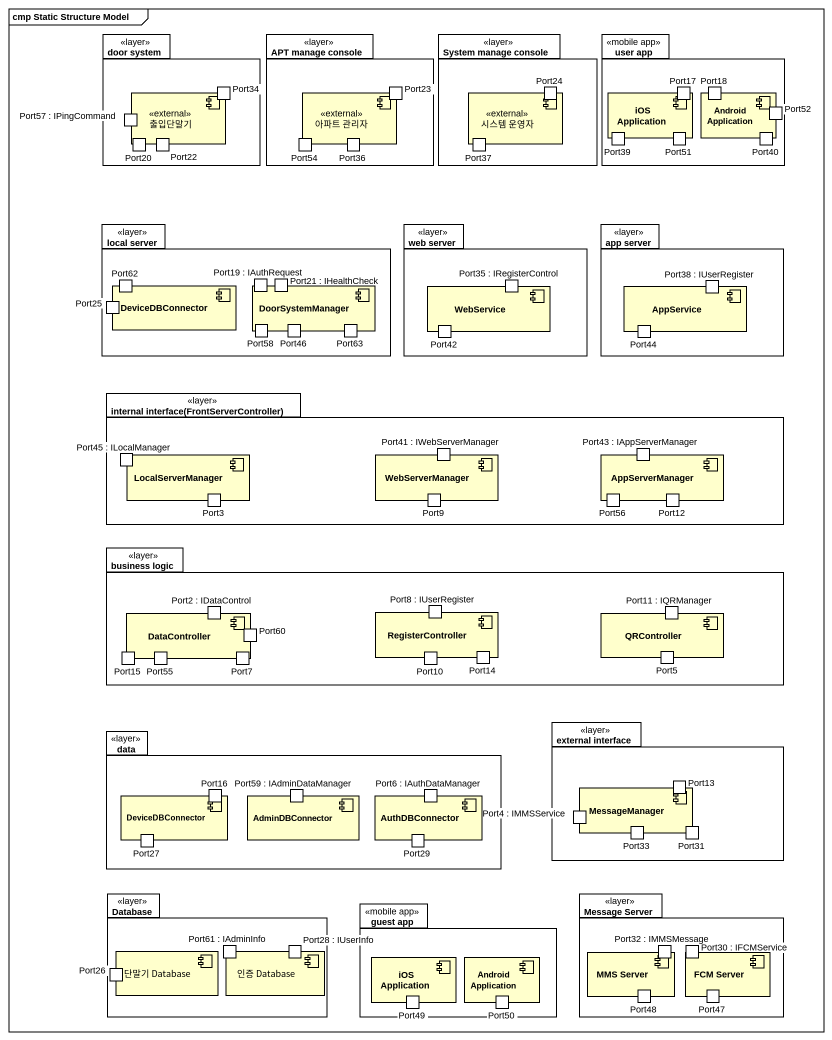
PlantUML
@startuml
mainframe cmp Static Structure Model
package "door system" as door_system <<layer>> {
  component 출입단말기 <<external>> {
    port Port34
    port "Port57 : IPingCommand" as Port57
    port Port20
    port Port22
  }
}
package "APT manage console" as APT_manage_console <<layer>> {
  component "아파트 관리자" as 아파트_관리자 <<external>> {
    port Port23
    port Port54
    port Port36
  }
}
package "System manage console" as System_manage_console <<layer>> {
  component "시스템 운영자" as 시스템_운영자 <<external>> {
    port Port24
    port Port37
  }
}
package "user app" as user_app <<mobile app>> {
  component "iOS Application" as iOS_Application {
    port Port17
    port Port39
    port Port51
  }
  component "Android Application" as Android_Application {
    port Port18
    port Port40
    port Port52
  }
}
package "local server" as local_server <<layer>> {
  component DeviceDBConnector {
    port Port62
    port Port25
  }
  component DoorSystemManager {
    port "Port19 : IAuthRequest" as Port19
    port "Port21 : IHealthCheck" as Port21
    port Port58
    port Port46
    port Port63
  }
}
package "web server" as web_server <<layer>> {
  component WebService {
    port "Port35 : IRegisterControl" as Port35
    port Port42
  }
}
package "app server" as app_server <<layer>> {
  component AppService {
    port "Port38 : IUserRegister" as Port38
    port Port44
  }
}
package "internal interface(FrontServerController)" as internal_interface <<layer>> {
  component LocalServerManager {
    port "Port45 : ILocalManager" as Port45
    port Port3
  }
  component WebServerManager {
    port "Port41 : IWebServerManager" as Port41
    port Port9
  }
  component AppServerManager {
    port "Port43 : IAppServerManager" as Port43
    port Port56
    port Port12
  }
}
package "business logic" as business_logic <<layer>> {
  component DataController {
    port "Port2 : IDataControl" as Port2
    port Port60
    port Port15
    port Port55
    port Port7
  }
  component RegisterController {
    port "Port8 : IUserRegister" as Port8
    port Port10
    port Port14
  }
  component QRController {
    port "Port11 : IQRManager" as Port11
    port Port5
  }
}
package data <<layer>> {
  component "DeviceDBConnector" as DeviceDBConnector_2 {
    port Port16
    port Port27
  }
  component AdminDBConnector {
    port "Port59 : IAdminDataManager" as Port59
  }
  component AuthDBConnector {
    port "Port6 : IAuthDataManager" as Port6
    port Port29
  }
}
package "external interface" as external_interface <<layer>> {
  component MessageManager {
    port Port13
    port "Port4 : IMMSService" as Port4
    port Port33
    port Port31
  }
}
package "Database" as Database_ <<layer>> {
  component "단말기 Database" as 단말기_Database {
    port Port26
  }
  component "인증 Database" as 인증_Database {
    port "Port61 : IAdminInfo" as Port61
    port "Port28 : IUserInfo" as Port28
  }
}
package "guest app" as guest_app <<mobile app>> {
  component "iOS Application" as iOS_Application_2 {
    port Port49
  }
  component "Android Application" as Android_Application_2 {
    port Port50
  }
}
package "Message Server" as Message_Server <<layer>> {
  component "MMS Server" as MMS_Server {
    port "Port32 : IMMSMessage" as Port32
    port Port48
  }
  component "FCM Server" as FCM_Server {
    port "Port30 : IFCMService" as Port30
    port Port47
  }
}
@enduml
